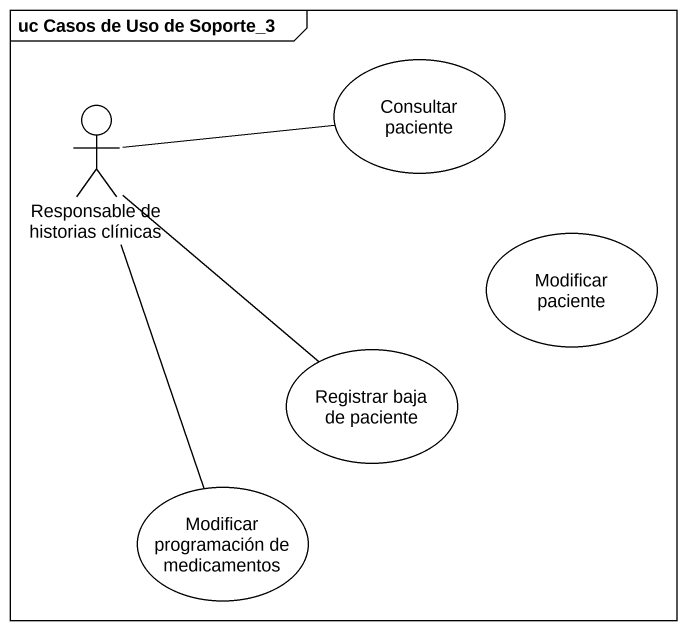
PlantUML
@startuml
mainframe uc Casos de Uso de Soporte_3
usecase "Consultar paciente" as Consultar_paciente
actor "Responsable de historias clínicas" as Responsable_de_historias
usecase "Modificar paciente" as Modificar_paciente
usecase "Registrar baja de paciente" as Registrar_baja_de_paciente
usecase "Modificar programación de medicamentos" as Modificar_programación_de
Responsable_de_historias -right- Consultar_paciente
Responsable_de_historias -- Registrar_baja_de_paciente
Responsable_de_historias -- Modificar_programación_de
@enduml
